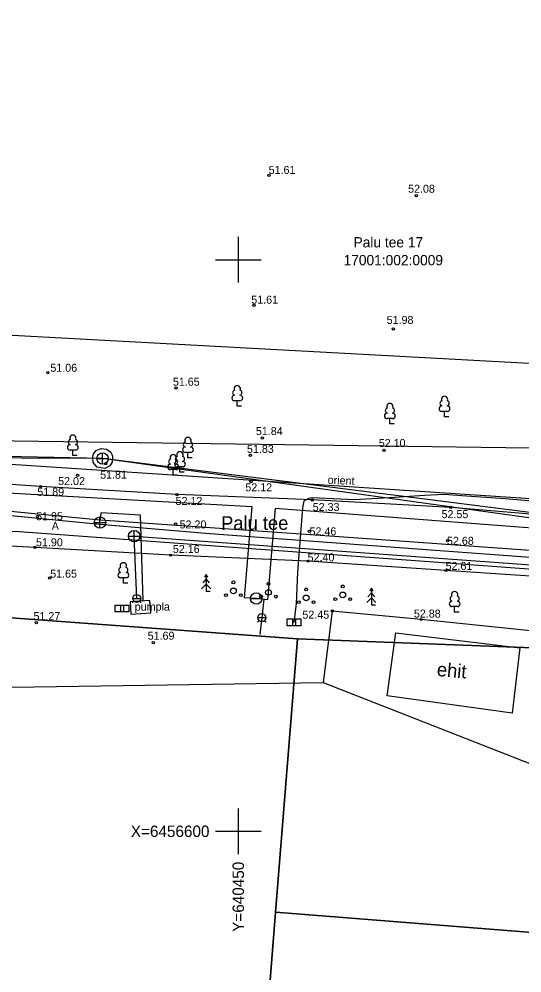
# Model space of a CAD drawing. Extents: x 637557 to 642110, y 6451197 to 6457992.
# Drawn here: x 640430.8 to 640474.8, y 6456587.6 to 6456671.1 of the extents above; entities that cross this region are included whole.
import ezdxf

# ---------------------------------------------------------------- set-up
doc = ezdxf.new("R2010")
doc.units = 0
for name, color, linetype in [('AED', 7, 'Continuous'), ('HOONE', 7, 'Continuous'), ('KKAEV', 7, 'Continuous'), ('KORGUS', 7, 'Continuous'), ('KPKAABEL', 7, 'Continuous'), ('KTRASS', 7, 'Continuous'), ('MOOTPIIR', 7, 'Continuous'), ('MPKAABEL', 7, 'Continuous'), ('PIIR', 7, 'Continuous'), ('POST', 7, 'Continuous'), ('PUU', 7, 'Continuous'), ('RAJATIS', 7, 'Continuous'), ('TEE', 7, 'Continuous'), ('VKAEV', 7, 'Continuous'), ('VORK', 7, 'Continuous'), ('VTRASS', 7, 'Continuous')]:
    doc.layers.add(name, color=color, linetype=linetype)

msp = doc.modelspace()

# ---------------------------------------------------------------- linework, layer by layer
at = {"layer": 'AED'}
msp.add_lwpolyline([(640483.721, 6456616.68), (640465.994, 6456618.53), (640458.218, 6456619.271), (640457.428, 6456613.022)], dxfattribs=at)
at = {"layer": 'HOONE'}
msp.add_lwpolyline([(640463.018, 6456611.849), (640463.778, 6456617.352), (640474.632, 6456616.049), (640473.944, 6456610.329), (640463.018, 6456611.849)], dxfattribs=at)
at = {"layer": 'KKAEV'}
for p, q in [((640437.634, 6456632.614), (640438.634, 6456632.614)), ((640438.134, 6456632.114), (640438.134, 6456633.114)), ((640437.905, 6456626.504), (640437.905, 6456627.504)), ((640437.405, 6456627.004), (640438.405, 6456627.004)), ((640440.39, 6456625.815), (640441.39, 6456625.815)), ((640440.89, 6456625.315), (640440.89, 6456626.315))]:
    msp.add_line(p, q, dxfattribs=at)
for centre in [(640438.134, 6456632.614), (640437.905, 6456627.004), (640440.89, 6456625.815)]:
    msp.add_circle(centre, 0.5, dxfattribs=at)
at = {"layer": 'KORGUS'}
for centre in [(640452.695, 6456657.374), (640465.584, 6456655.603), (640451.381, 6456646.012), (640463.55, 6456643.953), (640433.345, 6456640.129), (640444.56, 6456638.79), (640452.094, 6456634.4), (640462.736, 6456633.33), (640451.054, 6456632.897), (640438.414, 6456632.163), (640435.947, 6456631.146), (640451.121, 6456630.581), (640432.7, 6456630.165), (640444.634, 6456629.457), (640456.485, 6456628.989), (640468.577, 6456628.338), (640432.44, 6456627.513), (640444.52, 6456626.872), (640456.22, 6456626.241), (640432.228, 6456624.838), (640468.308, 6456625.423), (640444.079, 6456624.158), (640456.086, 6456623.63), (640468.157, 6456622.814), (640433.512, 6456622.148), (640458.218, 6456619.271), (640432.346, 6456618.255), (640465.994, 6456618.53), (640442.559, 6456616.504)]:
    msp.add_circle(centre, 0.1, dxfattribs=at)
at = {"layer": 'KPKAABEL'}
msp.add_lwpolyline([(640423.102, 6456626.585), (640430.848, 6456626.219), (640468.282, 6456623.487), (640483.682, 6456622.355), (640504.312, 6456619.348), (640522.404, 6456616.678), (640530.216, 6456615.673), (640572.945, 6456605.237), (640588.323, 6456600.864), (640597.127, 6456599.081)], dxfattribs=at)
at = {"layer": 'KTRASS'}
for points in [[(640437.237, 6456632.614), (640437.337, 6456633.025), (640437.572, 6456633.313), (640438.002, 6456633.501), (640438.487, 6456633.439), (640438.849, 6456633.157), (640439.007, 6456632.823), (640438.976, 6456632.301), (640438.766, 6456631.976), (640438.341, 6456631.74), (640437.669, 6456631.846), (640437.307, 6456632.266), (640437.265, 6456632.73)], [(640438.134, 6456632.614), (640423.836, 6456632.685)], [(640438.134, 6456632.614), (640423.864, 6456632.918)], [(640566.683, 6456612.663), (640530.603, 6456619.735), (640507.839, 6456623.134), (640486.744, 6456626.449), (640466.326, 6456629.054), (640438.134, 6456632.614)], [(640566.683, 6456612.663), (640530.689, 6456619.051), (640486.72, 6456625.841), (640438.134, 6456632.614)], [(640597.537, 6456601.052), (640587.268, 6456603.278), (640568.67, 6456607.839), (640549.755, 6456612.588), (640538.24, 6456615.37), (640533.169, 6456616.424), (640518.782, 6456618.104), (640508.031, 6456619.539), (640498.309, 6456621.521), (640489.242, 6456623.142), (640475.933, 6456624.531), (640458.838, 6456625.774), (640437.929, 6456627.227), (640429.795, 6456628.005), (640423.315, 6456628.353)], [(640437.898, 6456626.833), (640429.814, 6456627.633), (640423.272, 6456628)], [(640441.693, 6456620.154), (640441.444, 6456627.645), (640437.969, 6456627.856), (640437.929, 6456627.227)], [(640597.457, 6456600.665), (640589.933, 6456602.249), (640572.397, 6456606.524), (640551.922, 6456611.475), (640534.029, 6456615.92), (640522.722, 6456617.176), (640508.795, 6456619.06), (640492.601, 6456622.176), (640492.601, 6456622.176), (640485.967, 6456623.118), (640475.938, 6456623.931), (640447.498, 6456626.026), (640437.898, 6456626.833)], [(640441.12, 6456620.375), (640440.89, 6456625.815), (640486.907, 6456622.483), (640485.908, 6456615.6)]]:
    msp.add_lwpolyline(points, dxfattribs=at)
at = {"layer": 'MOOTPIIR'}
msp.add_lwpolyline([(640424.322, 6456612.515), (640457.428, 6456613.022), (640488.225, 6456600.95), (640481.655, 6456502.494), (640479.285, 6456493.466), (640433.324, 6456497.993), (640433.021, 6456494.828), (640432.738, 6456490), (640450.67, 6456486.35), (640476.42, 6456468.128), (640479.429, 6456450.49), (640489.891, 6456448.768), (640494.693, 6456448.138), (640513.261, 6456445.878), (640515.146, 6456449.438), (640520.135, 6456472.468), (640527.84, 6456544.715), (640537.478, 6456590.154), (640546.079, 6456601.773), (640595.323, 6456590.413), (640599.217, 6456609.861), (640563.028, 6456626.39), (640501.793, 6456639.49), (640425.388, 6456643.641)], dxfattribs=at)
at = {"layer": 'MPKAABEL'}
msp.add_lwpolyline([(640454.88, 6456618.28), (640455.09, 6456619.94), (640455.22, 6456622.66), (640455.64, 6456628.3), (640455.76, 6456628.9), (640456.18, 6456629.15), (640456.47, 6456629.2), (640459.54, 6456629.06), (640460.13, 6456629.03), (640463.22, 6456629.21), (640466.28, 6456629.4), (640467.97, 6456629.5), (640469.96, 6456629.36), (640473.33, 6456629.12), (640476.39, 6456628.84), (640480.04, 6456628.35), (640483.39, 6456627.89), (640486.42, 6456627.43), (640489.76, 6456626.91), (640492.56, 6456626.7), (640496.51, 6456626.7), (640504.093, 6456626.552)], dxfattribs=at)
at = {"layer": 'PIIR'}
for points in [[(640569.17, 6456655), (640538.24, 6456660.41), (640493.26, 6456668.29), (640488.44, 6456633.33), (640391.68, 6456634.65), (640386.02, 6456636.25), (640392.15, 6456660.8), (640398.55, 6456658.56), (640526.01, 6456743.7), (640648.6, 6456713.76), (640614.48, 6456697.7), (640569.58, 6456616.83), (640561.79, 6456618.76)], [(640501.11, 6456589.13), (640453.27, 6456592.92), (640455.17, 6456616.85), (640503.17, 6456615.01)], [(640499.14, 6456564.2), (640451.29, 6456568), (640453.27, 6456592.92), (640501.11, 6456589.13)]]:
    msp.add_lwpolyline(points, close=True, dxfattribs=at)
for points in [[(640903.08, 6456511.11), (640737.54, 6456562.65), (640556.83, 6456605.55), (640503.17, 6456615.01), (640455.17, 6456616.85), (640386.35, 6456621.87), (640381.33, 6456621.63), (640386.02, 6456636.25), (640391.68, 6456634.65), (640531.65, 6456625.42), (640561.79, 6456618.76), (640569.58, 6456616.83), (640581.64, 6456613.84), (640700.05, 6456584.5), (640738.92, 6456574.38), (640777, 6456565.36)], [(640386.35, 6456621.87), (640455.17, 6456616.85), (640453.27, 6456592.92), (640451.29, 6456568), (640433.12, 6456569.72), (640431.05, 6456544.47), (640449.32, 6456543.08), (640447.34, 6456518.16), (640445.52, 6456495.23), (640448.9, 6456486.11), (640446.78, 6456456.48), (640434.89, 6456458.13), (640427.07, 6456428.94)]]:
    msp.add_lwpolyline(points, dxfattribs=at)
at = {"layer": 'POST'}
for p, q in [((640439.692, 6456619.791), (640439.692, 6456619.194)), ((640439.963, 6456619.791), (640439.963, 6456619.194)), ((640454.744, 6456618.578), (640454.744, 6456617.982)), ((640455.016, 6456618.578), (640455.016, 6456617.982))]:
    msp.add_line(p, q, dxfattribs=at)
for points in [[(640439.23, 6456619.791), (640440.425, 6456619.791), (640440.425, 6456619.194), (640439.23, 6456619.194)], [(640454.283, 6456618.578), (640455.477, 6456618.578), (640455.477, 6456617.982), (640454.283, 6456617.982)]]:
    msp.add_lwpolyline(points, close=True, dxfattribs=at)
at = {"layer": 'PUU'}
for p, q in [((640450.149, 6456637.671), (640449.669, 6456637.671)), ((640449.909, 6456637.196), (640449.909, 6456637.671)), ((640450.289, 6456637.196), (640449.909, 6456637.196)), ((640468.281, 6456636.735), (640467.801, 6456636.735)), ((640468.041, 6456636.26), (640468.041, 6456636.735)), ((640463.499, 6456636.108), (640463.019, 6456636.108)), ((640463.259, 6456635.633), (640463.259, 6456636.108)), ((640468.421, 6456636.26), (640468.041, 6456636.26)), ((640463.639, 6456635.633), (640463.259, 6456635.633)), ((640435.773, 6456633.345), (640435.293, 6456633.345)), ((640435.533, 6456632.87), (640435.533, 6456633.345)), ((640435.913, 6456632.87), (640435.533, 6456632.87)), ((640445.837, 6456633.141), (640445.357, 6456633.141)), ((640445.597, 6456632.666), (640445.597, 6456633.141)), ((640445.977, 6456632.666), (640445.597, 6456632.666)), ((640444.546, 6456631.641), (640444.066, 6456631.641)), ((640444.306, 6456631.166), (640444.306, 6456631.641)), ((640445.137, 6456631.879), (640444.657, 6456631.879)), ((640444.897, 6456631.404), (640444.897, 6456631.879)), ((640444.686, 6456631.166), (640444.306, 6456631.166)), ((640445.277, 6456631.404), (640444.897, 6456631.404)), ((640447.189, 6456622.475), (640447.039, 6456622.225)), ((640447.339, 6456622.225), (640447.189, 6456622.475)), ((640447.189, 6456622.475), (640447.189, 6456620.975)), ((640440.19, 6456622.174), (640439.71, 6456622.174)), ((640439.95, 6456621.699), (640439.95, 6456622.174)), ((640440.33, 6456621.699), (640439.95, 6456621.699)), ((640447.189, 6456621.625), (640446.789, 6456621.225)), ((640447.189, 6456622.075), (640446.889, 6456621.725)), ((640447.489, 6456621.725), (640447.189, 6456622.075)), ((640447.589, 6456621.225), (640447.189, 6456621.625)), ((640447.549, 6456620.975), (640447.189, 6456620.975)), ((640461.643, 6456620.87), (640461.343, 6456620.52)), ((640461.643, 6456621.27), (640461.493, 6456621.02)), ((640461.793, 6456621.02), (640461.643, 6456621.27)), ((640461.643, 6456621.27), (640461.643, 6456619.77)), ((640461.943, 6456620.52), (640461.643, 6456620.87)), ((640461.643, 6456620.42), (640461.243, 6456620.02)), ((640462.043, 6456620.02), (640461.643, 6456620.42)), ((640462.003, 6456619.77), (640461.643, 6456619.77)), ((640469.165, 6456619.655), (640468.685, 6456619.655)), ((640468.925, 6456619.18), (640468.925, 6456619.655)), ((640469.305, 6456619.18), (640468.925, 6456619.18))]:
    msp.add_line(p, q, dxfattribs=at)
for centre, radius in [((640449.573, 6456621.779), 0.125), ((640452.64, 6456621.652), 0.125), ((640459.138, 6456621.427), 0.125), ((640448.923, 6456620.654), 0.125), ((640449.573, 6456621.029), 0.25), ((640450.223, 6456620.654), 0.125), ((640451.99, 6456620.527), 0.125), ((640452.64, 6456620.902), 0.25), ((640453.29, 6456620.527), 0.125), ((640455.935, 6456620.414), 0.25), ((640455.935, 6456621.164), 0.125), ((640459.138, 6456620.677), 0.25), ((640455.285, 6456620.039), 0.125), ((640456.585, 6456620.039), 0.125), ((640458.488, 6456620.302), 0.125), ((640459.788, 6456620.302), 0.125)]:
    msp.add_circle(centre, radius, dxfattribs=at)
for centre, radius, start, end in [((640449.909, 6456638.716), 0.277, 332.5799, 207.4201), ((640449.739, 6456638.368), 0.233, 109.02174, 253.14154), ((640450.079, 6456638.368), 0.233, 286.85082, 70.98591), ((640449.671, 6456637.908), 0.238, 90.0016, 269.3953), ((640450.146, 6456637.908), 0.238, 270.6047, 89.9984), ((640463.259, 6456637.153), 0.277, 332.5799, 207.4201), ((640467.871, 6456637.433), 0.233, 109.02174, 253.14154), ((640468.041, 6456637.78), 0.277, 332.5799, 207.4201), ((640468.211, 6456637.433), 0.233, 286.85082, 70.98591), ((640463.021, 6456636.345), 0.238, 90.0016, 269.3953), ((640463.089, 6456636.805), 0.233, 109.02174, 253.14154), ((640463.429, 6456636.805), 0.233, 286.85082, 70.98591), ((640463.496, 6456636.345), 0.238, 270.6047, 89.9984), ((640467.804, 6456636.973), 0.238, 90.0016, 269.3953), ((640468.279, 6456636.973), 0.238, 270.6047, 89.9984), ((640435.363, 6456634.043), 0.233, 109.02174, 253.14154), ((640435.533, 6456634.39), 0.277, 332.5799, 207.4201), ((640435.704, 6456634.043), 0.233, 286.85082, 70.98591), ((640445.426, 6456633.839), 0.233, 109.02174, 253.14154), ((640445.597, 6456634.186), 0.277, 332.5799, 207.4201), ((640445.767, 6456633.839), 0.233, 286.85082, 70.98591), ((640435.296, 6456633.583), 0.238, 90.0016, 269.3953), ((640435.771, 6456633.583), 0.238, 270.6047, 89.9984), ((640444.897, 6456632.924), 0.277, 332.5799, 207.4201), ((640445.359, 6456633.379), 0.238, 90.0016, 269.3953), ((640445.834, 6456633.379), 0.238, 270.6047, 89.9984), ((640444.136, 6456632.339), 0.233, 109.02174, 253.14154), ((640444.306, 6456632.686), 0.277, 332.5799, 207.4201), ((640444.659, 6456632.117), 0.238, 90.0016, 269.3953), ((640444.727, 6456632.577), 0.233, 109.02174, 253.14154), ((640444.476, 6456632.339), 0.233, 286.85082, 70.98591), ((640445.067, 6456632.577), 0.233, 286.85082, 70.98591), ((640445.134, 6456632.117), 0.238, 270.6047, 89.9984), ((640444.069, 6456631.879), 0.238, 90.0016, 269.3953), ((640444.544, 6456631.879), 0.238, 270.6047, 89.9984), ((640439.95, 6456623.219), 0.277, 332.5799, 207.4201), ((640439.713, 6456622.411), 0.238, 90.0016, 269.3953), ((640439.78, 6456622.871), 0.233, 109.02174, 253.14154), ((640440.12, 6456622.871), 0.233, 286.85082, 70.98591), ((640440.188, 6456622.411), 0.238, 270.6047, 89.9984), ((640468.925, 6456620.7), 0.277, 332.5799, 207.4201), ((640468.688, 6456619.893), 0.238, 90.0016, 269.3953), ((640468.755, 6456620.353), 0.233, 109.02174, 253.14154), ((640469.095, 6456620.353), 0.233, 286.85082, 70.98591), ((640469.163, 6456619.893), 0.238, 270.6047, 89.9984)]:
    msp.add_arc(centre, radius, start, end, dxfattribs=at)
at = {"layer": 'RAJATIS'}
msp.add_lwpolyline([(640440.551, 6456620.072), (640440.608, 6456619.008), (640442.35, 6456619.112), (640442.273, 6456620.196), (640440.551, 6456620.072)], dxfattribs=at)
at = {"layer": 'TEE'}
for points in [[(640598.226, 6456604.363), (640596.29, 6456604.805), (640584.226, 6456607.492), (640569.582, 6456612.404), (640562.269, 6456614.179), (640553.452, 6456616.313), (640540.265, 6456618.933), (640528.982, 6456620.933), (640523.08, 6456621.74), (640513.269, 6456623.391), (640504.926, 6456624.506), (640499.994, 6456625.089), (640492.785, 6456625.941), (640480.817, 6456627.312), (640468.577, 6456628.338), (640456.485, 6456628.989), (640444.634, 6456629.457), (640432.7, 6456630.165), (640423.607, 6456630.785)], [(640505.581, 6456588.194), (640505.621, 6456588.469), (640506.637, 6456595.354), (640508.334, 6456608.714), (640507.307, 6456613.876), (640504.265, 6456618.849), (640492.07, 6456620.624), (640489.358, 6456620.94), (640484.383, 6456621.52), (640480.327, 6456621.993), (640468.157, 6456622.814), (640456.086, 6456623.63), (640444.079, 6456624.158), (640432.228, 6456624.838), (640422.949, 6456625.318)]]:
    msp.add_lwpolyline(points, dxfattribs=at)
at = {"layer": 'VKAEV'}
for p, q in [((640440.872, 6456620.128), (640440.733, 6456619.988)), ((640440.77, 6456620.375), (640441.47, 6456620.375)), ((640441.367, 6456620.128), (640441.507, 6456619.988)), ((640451.07, 6456620.36), (640452.07, 6456620.36)), ((640451.813, 6456618.443), (640451.673, 6456618.303)), ((640451.71, 6456618.69), (640452.41, 6456618.69)), ((640452.307, 6456618.443), (640452.447, 6456618.303))]:
    msp.add_line(p, q, dxfattribs=at)
for centre, radius in [((640441.12, 6456620.375), 0.35), ((640451.57, 6456620.36), 0.5), ((640452.06, 6456618.69), 0.35)]:
    msp.add_circle(centre, radius, dxfattribs=at)
at = {"layer": 'VORK'}
for p, q in [((640450, 6456652), (640450, 6456648)), ((640448, 6456650), (640452, 6456650)), ((640450, 6456602), (640450, 6456598)), ((640448, 6456600), (640452, 6456600))]:
    msp.add_line(p, q, dxfattribs=at)
at = {"layer": 'VTRASS'}
for points in [[(640451.57, 6456620.36), (640450.548, 6456620.432), (640451.22, 6456628.38), (640423.504, 6456629.924)], [(640500.879, 6456620.911), (640486.616, 6456621.953), (640484.906, 6456625.836), (640484.45, 6456625.86), (640453.22, 6456628.23), (640452.558, 6456620.26), (640451.57, 6456620.36)], [(640452.24, 6456620.3), (640452.06, 6456618.69), (640451.884, 6456617.228)]]:
    msp.add_lwpolyline(points, dxfattribs=at)

# ---------------------------------------------------------------- texts
at = {"layer": 'HOONE'}
msp.add_text('ehit', height=1.2, rotation=355.149, dxfattribs=at).set_placement((640467.333, 6456613.586))
at = {"layer": 'KORGUS'}
for s, p in [(' 51.61', (640452.396, 6456657.507)), (' 52.08', (640464.592, 6456655.863)), (' 51.61', (640450.876, 6456646.16)), (' 51.98', (640462.719, 6456644.386)), (' 51.06', (640433.307, 6456640.2)), (' 51.65', (640444.02, 6456638.979)), (' 51.84', (640451.281, 6456634.662)), (' 52.10', (640462.028, 6456633.621)), (' 51.83', (640450.501, 6456633.104)), (' 51.81', (640437.655, 6456630.85)), (' 52.02', (640433.985, 6456630.29)), (' 51.89', (640432.165, 6456629.347)), (' 52.12', (640450.358, 6456629.741)), (' 52.12', (640444.258, 6456628.55)), (' 52.33', (640456.25, 6456628.02)), (' 51.95', (640432.057, 6456627.216)), (' 52.55', (640467.519, 6456627.394)), (' 52.20', (640444.606, 6456626.496)), (' 52.46', (640455.972, 6456625.891)), (' 51.90', (640432.051, 6456624.933)), (' 52.68', (640467.994, 6456625.061)), (' 52.16', (640444.015, 6456624.347)), (' 52.40', (640455.804, 6456623.611)), (' 52.61', (640467.87, 6456622.859)), (' 51.65', (640433.288, 6456622.19)), (' 51.27', (640431.829, 6456618.477)), (' 52.45', (640455.347, 6456618.6)), (' 52.88', (640465.1, 6456618.695)), (' 51.69', (640441.815, 6456616.759))]:
    msp.add_text(s, height=0.7, dxfattribs=at).set_placement(p)
at = {"layer": 'KTRASS'}
msp.add_text('orient', height=0.7, rotation=357.4604, dxfattribs=at).set_placement((640457.809, 6456630.401))
at = {"layer": 'PIIR'}
for s, p in [('Palu tee 17', (640460.079, 6456651.081)), ('17001:002:0009', (640459.206, 6456649.516))]:
    msp.add_text(s, height=0.9, dxfattribs=at).set_placement(p)
at = {"layer": 'RAJATIS'}
msp.add_text('pumpla', height=0.7, dxfattribs=at).set_placement((640440.946, 6456619.304))
at = {"layer": 'TEE'}
msp.add_text('Palu tee', height=1.2, rotation=0.06031, dxfattribs=at).set_placement((640448.495, 6456626.365))
msp.add_text('A', height=0.7, dxfattribs=at).set_placement((640433.687, 6456626.373))
at = {"layer": 'VORK'}
msp.add_text('X=6456600     ', height=1, dxfattribs=at).set_placement((640440.601, 6456599.5))
msp.add_text('Y=640450     ', height=1, rotation=90, dxfattribs=at).set_placement((640450.5, 6456591.201))

doc.saveas('drawing.dxf')
